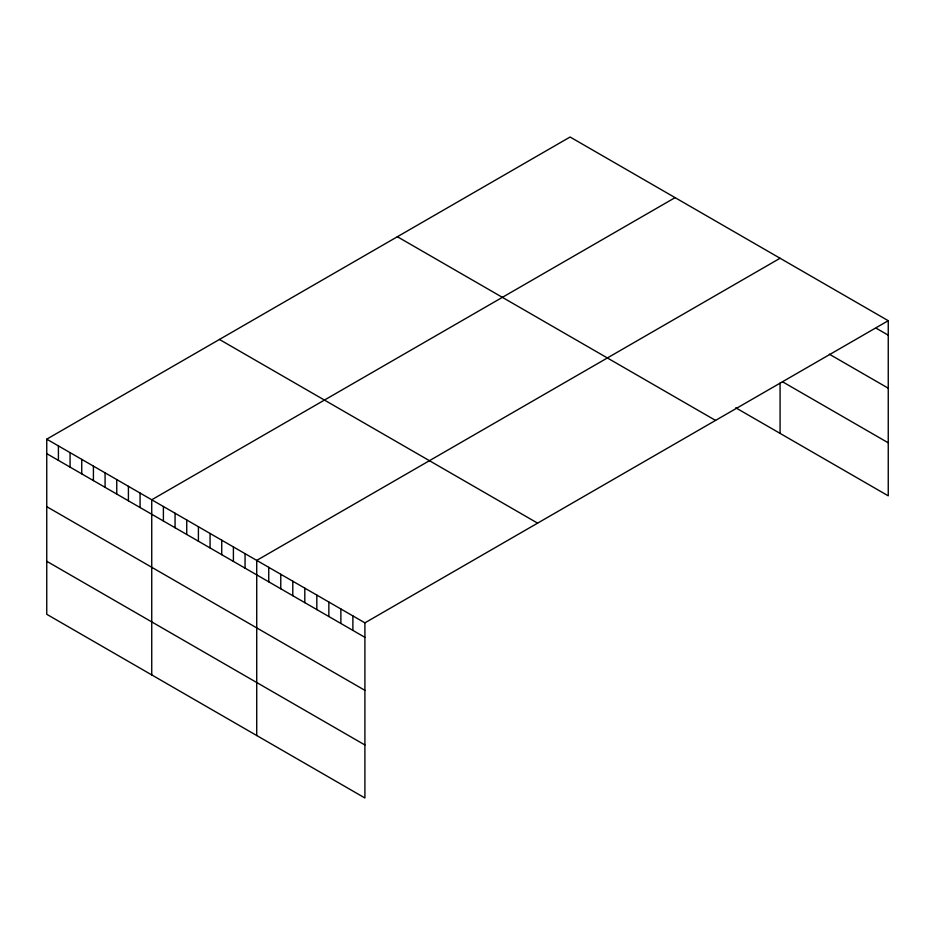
<?xml version="1.0" encoding="UTF-8"?>
<svg xmlns="http://www.w3.org/2000/svg" width="935" height="935" viewBox="0 0 935 935"><rect width="100%" height="100%" fill="white"/><g stroke="black" fill="none" stroke-linecap="round" stroke-linejoin="round"><path stroke-width="1.4" d="M888.25 320.705L364.907 622.85L364.907 797.987L46.75 614.295L46.75 439.169L570.093 137.013L888.25 320.705L888.25 495.83L735.751 407.789M675.082 197.636L151.739 499.781L151.739 674.918M780.082 258.247L256.728 560.404L256.728 735.529M876.235 328.243L888.25 335.186M829.357 354.201L888.25 388.2M782.478 381.749L888.25 442.816M397.387 236.73L715.544 420.411M219.456 339.463L537.613 523.144M46.75 439.169L364.907 622.85M46.75 453.65L364.907 637.343M46.75 506.665L364.907 690.346M46.75 561.28L364.907 744.973M780.082 383.011L780.082 433.384M352.881 615.92L352.881 630.4M340.866 608.977L340.866 623.458M328.851 602.035L328.851 616.516M316.825 595.092L316.825 609.585M304.81 588.162L304.81 602.643M292.795 581.219L292.795 595.7M280.769 574.277L280.769 588.769M268.754 567.335L268.754 581.827M245.064 553.66L245.064 568.153M233.399 546.928L233.399 561.421M221.735 540.196L221.735 554.677M210.071 533.464L210.071 547.945M198.407 526.721L198.407 541.213M186.743 519.989L186.743 534.469M175.067 513.257L175.067 527.737M163.403 506.525L163.403 521.005M140.075 493.049L140.075 507.53M128.411 486.317L128.411 500.798M116.746 479.585L116.746 494.066M105.082 472.841L105.082 487.334M93.418 466.109L93.418 480.59M81.742 459.377L81.742 473.858M70.078 452.633L70.078 467.126M58.414 445.901L58.414 460.394"/></g></svg>
